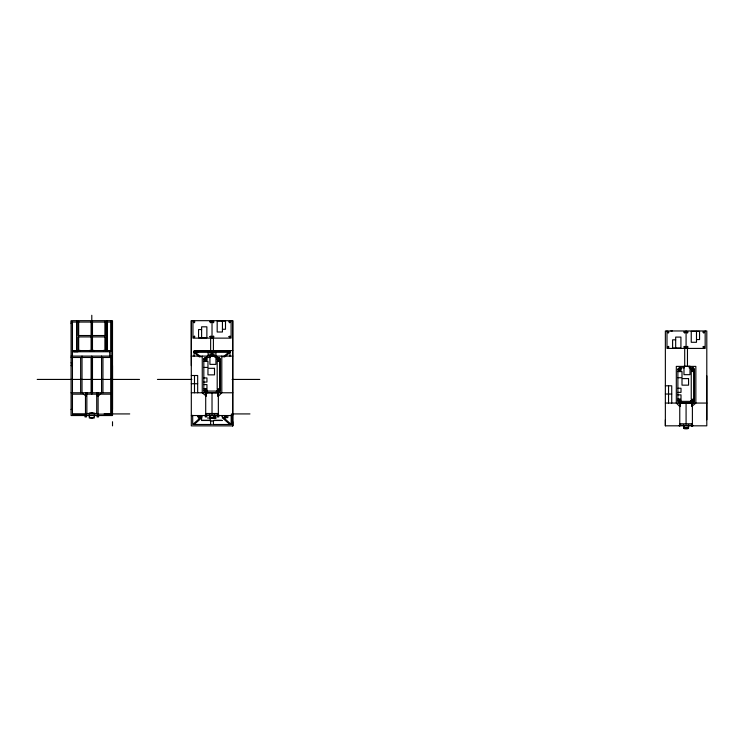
<?xml version="1.0" encoding="UTF-8"?>
<svg xmlns="http://www.w3.org/2000/svg" width="744" height="744" viewBox="0 0 744 744"><rect width="100%" height="100%" fill="white"/><g stroke="black" fill="none" stroke-linecap="round" stroke-linejoin="round"><path stroke-width="1.12" d="M112.511 365.583L112.511 415.533L71.071 415.533L71.071 320.673L112.511 320.683L112.511 409.47M71.071 365.583L72.447 365.583L72.447 322.059L72.447 415.533M76.595 350.833L76.595 321.594M77.98 351.066L77.98 336.911L105.602 336.911L105.602 351.066M77.98 321.594L77.98 335.525L105.602 335.525L105.602 321.594M78.669 336.911L78.669 350.377L80.045 350.377L80.045 351.066M78.669 335.525L78.669 321.371M91.791 413.497L92.433 413.125M91.791 356.106L91.791 394.153M103.528 351.066L103.528 350.377L104.913 350.377L104.913 336.911M104.913 335.525L104.913 321.371M106.987 350.833L106.987 321.594M111.126 414.148L111.126 357.027M111.126 351.233L111.126 322.059L77.98 322.059M191.301 365.583L191.31 320.673L232.742 320.683L232.742 425.875L191.31 425.875L191.31 320.673M212.021 415.533L212.021 414.975M221.917 416.231L231.365 424.499L231.365 415.05M232.742 320.683L232.742 425.875L232.742 421.736M686.08 425.819L686.08 425.261M706.8 419.765L706.8 330.968L665.359 330.968L665.359 425.819L706.8 425.819L706.8 375.869M214.188 416.77L213.798 417.291A2.502 2.502 0 0 0 214.523 415.524L214.514 418.016M201.271 416.984L192.687 424.499L192.687 415.254M194.072 424.499L201.838 417.784M224.53 356.999L230.538 351.996M223.023 357.008L229.143 351.996L194.909 351.996L201.029 357.008M206.655 356.618L208.227 355.409A7.589 7.589 0 0 1 213.993 354.656L217.388 356.618M212.672 417.933L213.277 417.682A2.502 2.502 0 0 1 210.775 417.682L213.277 417.682M91.791 418.026L92.433 417.933M686.08 428.312L686.721 428.228A2.492 2.492 0 0 1 685.438 428.228M71.071 322.059L76.595 322.059M71.071 323.435L72.447 323.435M222.437 329.267L225.497 329.267L225.497 321.083L217.183 321.083L217.183 332.001L222.437 332.001L222.437 321.083M201.615 329.546L198.555 329.546L198.555 337.72L206.869 337.72L206.869 326.811L201.615 326.811L201.615 337.72M670.883 330.968L672.269 330.968M696.486 339.552L699.555 339.552L699.555 331.378L691.241 331.378L691.241 342.287L696.486 342.287L696.486 331.378M675.673 339.831L672.604 339.831L672.604 348.015L680.918 348.015L680.918 337.097L675.673 337.097L675.673 348.015M72.447 350.573L112.511 350.573M232.742 350.573L194.063 350.573L194.063 356.106M77.98 351.754L73.833 351.754L73.833 350.573M198.211 351.754L194.063 351.754L229.98 351.754M72.447 351.754L109.749 351.754M209.938 351.996L210.766 351.996L210.766 352.954L213.286 352.954L213.277 351.996M71.071 356.106L112.511 356.106M191.301 356.106L232.742 356.106M71.071 357.483L112.511 357.483M210.301 357.483L205.707 357.483A1.879 1.879 0 0 0 203.828 359.361L203.828 390.898A1.879 1.879 0 0 0 205.707 392.776L205.707 413.497L218.345 413.497L218.345 392.776A1.879 1.879 0 0 0 220.224 390.898L220.224 359.361A1.879 1.879 0 0 0 218.345 357.483L214.895 357.483M203.828 361.277L207.957 361.277L207.957 367.424L203.828 367.424M71.071 362.821L72.447 362.821L72.447 365.583M684.359 367.778L679.765 367.778A1.879 1.879 0 0 0 677.886 369.647L677.886 401.183A1.879 1.879 0 0 0 679.765 403.062L679.765 423.782L692.394 423.782L692.394 403.062A1.879 1.879 0 0 0 694.273 401.183L694.273 369.647A1.879 1.879 0 0 0 692.394 367.778L688.953 367.778M677.886 371.572L682.006 371.572L682.006 377.719L677.886 377.719M191.301 375.506L197.672 375.506L197.672 392.776M203.828 377.943L206.953 377.943L206.953 382.072L203.828 382.072M37.2 379.431L139.537 379.431M157.44 379.431L191.859 379.431M232.1 379.431L259.777 379.431M191.301 383.737L197.672 383.737M203.828 384.583L206.953 384.583L206.953 388.712L203.828 388.712M665.359 385.801L671.73 385.801L671.73 403.062M677.886 388.238L681.011 388.238L681.011 392.367L677.886 392.367M71.071 392.776L112.511 392.776M191.301 392.776L232.742 392.776M665.359 394.032L671.73 394.032M83.402 394.153L72.447 394.153L72.447 409.47L71.071 409.47M86.165 394.153L111.126 394.153M677.886 394.869L681.011 394.869L681.011 399.007L677.886 399.007M665.359 403.062L706.8 403.062M104.141 413.924L129.726 413.924M232.165 413.924L249.965 413.924M85.932 414.148L72.447 414.148L85.737 414.231M97.65 414.148L112.511 414.148M232.742 414.148L231.365 414.148L231.365 424.499M191.31 415.533L232.742 415.533M207.502 418.026L216.179 418.026M211.547 418.295L212.505 418.295M210.143 418.435L213.909 418.435M202.442 420.286L209.362 420.286M214.691 420.286L221.61 420.286M213.835 420.5L222.465 420.5M193.784 424.499L211.333 424.499M212.719 424.499L230.268 424.499M685.596 428.581L686.563 428.581M684.201 428.721L687.958 428.721M193.514 351.996L199.522 356.999M222.214 417.784L229.98 424.499M209.855 416.77L210.254 417.291A2.502 2.502 0 0 1 209.52 415.524L209.538 418.016M112.511 421.736L112.511 425.875M705.163 330.968L705.163 348.415L666.996 348.415L666.996 330.968M692.859 425.819L692.859 425.261L679.3 425.261L679.3 425.819M692.608 425.819L692.552 425.261L692.478 425.819M692.246 425.261L692.246 425.819M692.134 423.782L692.115 425.819M691.985 425.261L691.985 425.819M691.762 425.261L691.762 425.819M691.706 403.062L691.706 406.522L695.845 403.062L695.845 366.392L676.315 366.392L676.315 403.062L679.765 406.522L680.453 406.522L680.453 403.062M691.688 423.782L691.632 425.819M690.469 403.062L681.355 403.062M690.172 403.062L690.172 401.369L681.653 401.369L681.653 403.062M688.572 425.819L688.572 428.312L683.587 428.312L683.587 425.819M688.433 425.261L688.433 427.623L683.727 427.623L683.727 425.261M687.465 348.415L687.465 366.392M686.08 330.968L686.08 348.415M686.08 403.062L686.08 423.782M684.703 348.415L684.703 366.392M680.472 423.782L680.472 425.261M680.025 423.782L680.044 425.819M679.532 425.261L679.532 425.819M668.54 385.801L668.54 403.062M665.359 419.765L665.359 425.819M231.105 320.673L231.105 338.129L192.947 338.129L192.947 320.673M229.98 350.573L229.98 356.106M227.822 415.533L227.822 417.598L226.446 417.598L226.446 415.533M225.758 415.524L225.758 417.961L224.651 417.961L224.651 415.524M222.437 415.533L222.437 416.556M221.796 356.106L221.796 392.776L218.345 396.227L217.648 396.227L217.648 392.776M218.504 414.975L218.504 415.533M218.42 414.975L218.42 415.533M218.318 414.975L218.318 415.533M218.085 413.497L218.066 415.533M217.936 414.975L217.936 415.533M217.815 414.975L217.815 415.533M217.629 413.497L217.713 415.533M217.564 414.975L217.564 415.533M217.322 415.533L217.322 416.91L218.801 416.91L218.801 414.975L205.251 414.975L205.251 416.91L206.72 416.91L206.72 415.533M216.411 392.776L207.306 392.776M216.113 392.776L216.113 391.074L207.604 391.074L207.604 392.776M215.965 355.52L215.965 352.814L208.078 352.814L208.078 355.52M215.676 415.533L215.676 418.026M214.384 414.975L214.384 417.328L209.668 417.328L209.668 414.975M213.407 338.129L213.407 350.573M213.407 420.351L213.407 424.499M212.021 320.673L212.021 338.129M212.021 351.996L212.021 352.954M212.021 392.776L212.021 413.497M210.645 338.129L210.645 350.573M210.645 420.351L210.645 424.499M210.217 417.207L210.217 420.5L201.587 420.5L201.587 416.11M206.423 413.497L206.423 414.975M206.404 392.776L206.404 396.227L202.256 392.776L202.256 356.106M205.967 413.497L205.986 415.533M205.483 414.975L205.483 415.533M201.615 415.533L201.615 416.556M199.401 415.524L199.401 417.961L198.295 417.961L198.295 415.524M197.606 415.533L197.606 416.556M194.491 375.506L194.491 392.776M111.126 320.683L111.126 415.533M109.749 350.573L109.749 356.106M106.987 320.673L106.987 350.573M102.942 357.483L102.942 392.776M101.556 356.106L101.556 392.776L98.106 396.227L97.418 396.227L97.418 392.776M98.106 392.776L98.106 413.497L85.476 413.497L85.476 392.776M97.845 413.497L97.845 414.975M97.092 415.533L97.092 416.91L98.571 416.91L98.571 414.975L85.011 414.975L85.011 416.91L86.49 416.91L86.49 415.533M96.72 392.776L96.72 413.497M94.283 414.148L94.283 413.041L89.299 413.041L89.299 414.148M93.865 351.066L93.865 350.377L92.479 350.377L92.479 321.371M92.479 357.483L92.479 392.776M91.791 315.279L91.791 320.673M91.791 321.799L91.791 351.066M91.103 321.371L91.103 350.377L89.717 350.377L89.717 351.066M91.103 357.483L91.103 392.776M86.853 392.776L86.853 413.497M86.165 392.776L86.165 396.227L82.017 392.776L82.017 356.106M85.737 413.497L85.737 414.975M80.64 357.483L80.64 392.776M76.595 320.673L76.595 350.573M688.488 425.177A2.492 2.492 0 0 1 687.837 427.577M683.922 427.065A2.492 2.492 0 0 1 683.671 425.177M93.037 417.691A2.492 2.492 0 0 1 90.545 417.691M89.633 416.779A2.492 2.492 0 0 1 89.299 415.533L89.299 418.026L94.283 418.026L94.283 415.533A2.492 2.492 0 0 1 94.2 416.175M90.545 413.376A2.492 2.492 0 0 1 93.037 413.376M201.661 417.589A2.074 2.074 0 0 1 199.662 416.054M214.784 420.304A5.524 5.524 0 0 1 209.259 420.304M201.931 416.519A1.032 1.032 0 0 1 200.936 416.249M193.468 321.771C194.454 324.858 195.867 319.594 193.468 321.771M193.468 336.613C194.454 339.701 195.867 334.437 193.468 336.613M204.098 358.933C206.367 366.16 209.678 353.8 204.098 358.933M204.972 359.166C205.911 362.077 207.241 357.111 204.972 359.166M209.938 321.771C210.933 324.858 212.338 319.594 209.938 321.771M209.938 336.613C210.933 339.701 212.338 334.437 209.938 336.613M212.552 321.771C213.537 324.858 214.951 319.594 212.552 321.771M204.098 390.461C206.376 397.696 209.678 385.336 204.098 390.461M204.972 390.702C205.911 393.613 207.241 388.638 204.972 390.702M212.552 336.613C213.537 339.701 214.951 334.437 212.552 336.613M216.737 358.933C218.996 366.16 222.317 353.8 216.737 358.933M217.601 359.166C218.541 362.077 219.871 357.111 217.601 359.166M216.737 390.461C218.996 397.696 222.317 385.336 216.737 390.461M217.601 390.702C218.541 393.613 219.871 388.638 217.601 390.702M229.022 321.771C230.008 324.858 231.421 319.594 229.022 321.771M229.022 336.613C230.008 339.701 231.421 334.437 229.022 336.613M667.526 332.066C668.512 335.153 669.926 329.89 667.526 332.066M667.526 346.909C668.512 349.987 669.926 344.723 667.526 346.909M678.156 369.219C680.425 376.455 683.736 364.095 678.156 369.219M679.03 369.452C679.96 372.372 681.29 367.397 679.03 369.452M683.996 332.066C684.982 335.153 686.396 329.89 683.996 332.066M683.996 346.909C684.982 349.987 686.396 344.723 683.996 346.909M686.6 332.066C687.596 335.153 689.009 329.89 686.6 332.066M678.156 400.756C680.425 407.991 683.727 395.622 678.156 400.756M679.03 400.988C679.96 403.899 681.29 398.933 679.03 400.988M686.6 346.909C687.596 349.987 689.009 344.723 686.6 346.909M690.785 369.219C693.055 376.455 696.365 364.095 690.785 369.219M691.66 369.452C692.59 372.372 693.929 367.397 691.66 369.452M690.785 400.756C693.055 407.982 696.365 395.622 690.785 400.756M691.66 400.988C692.59 403.899 693.929 398.933 691.66 400.988M703.08 332.066C704.066 335.153 705.479 329.89 703.08 332.066M703.08 346.909C704.066 349.987 705.479 344.723 703.08 346.909M215.937 356.004L209.92 356.004L209.92 364.374L215.937 364.374L215.937 356.004M219.843 361.184L217.192 361.184L217.192 388.973L219.843 388.973L219.843 361.184M689.995 366.299L683.978 366.299L683.978 374.669L689.995 374.669L689.995 366.299M214.505 368.308L207.957 368.308L207.957 374.864L214.505 374.864L214.505 368.308M693.901 371.479L691.241 371.479L691.241 399.268L693.901 399.268L693.901 371.479M688.563 378.603L682.006 378.603L682.006 385.159L688.563 385.159L688.563 378.603"/></g></svg>
